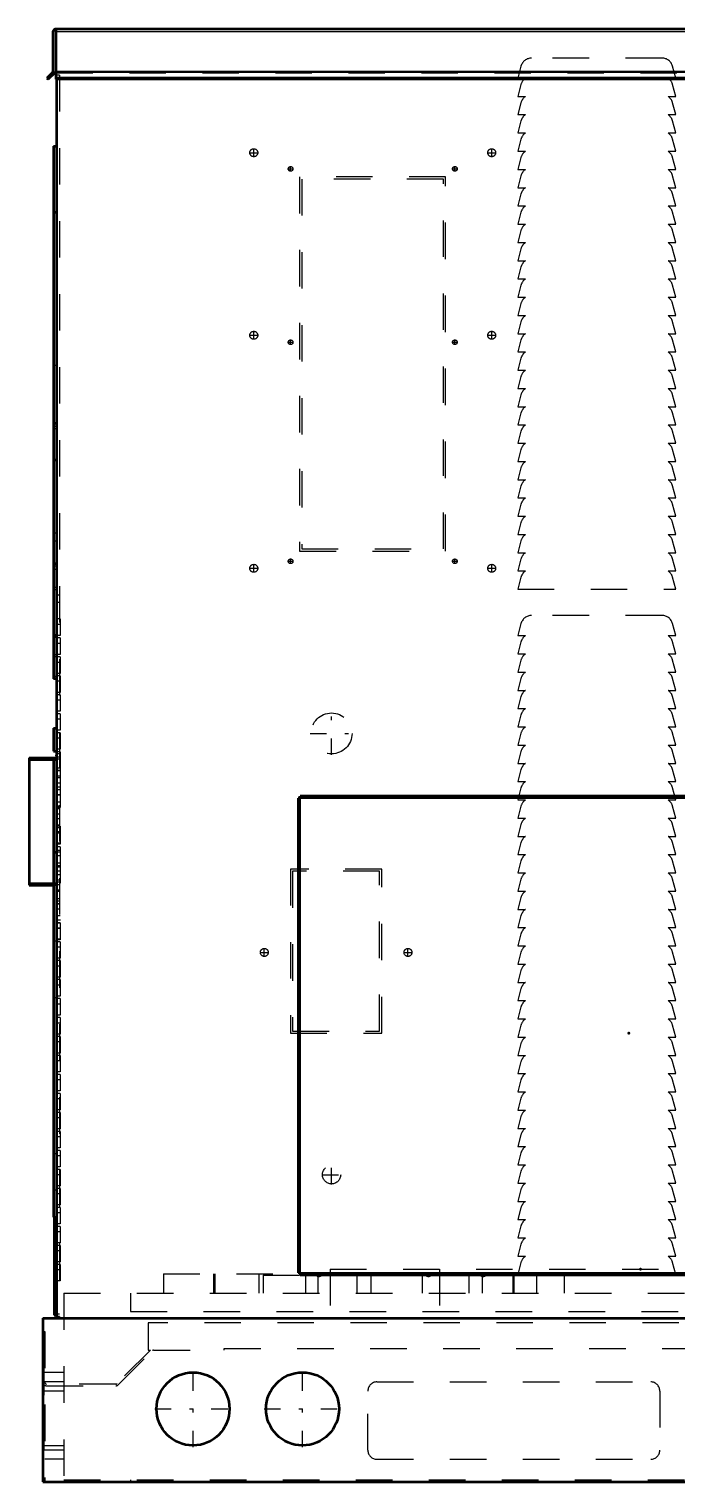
# Model space of a CAD drawing. Header units: inches. Extents: x -24.5 to 24.2, y -0.3 to 45.
# Drawn here: x -24.53 to -6.78, y 0 to 39.8 of the extents above; entities that cross this region are included whole.
import ezdxf

# ---------------------------------------------------------------- set-up
doc = ezdxf.new("R2010")
doc.units = ezdxf.units.IN
doc.header["$MEASUREMENT"] = 0
doc.linetypes.add('Center', pattern=[1.5, 0.45, -0.5, 0.05, -0.5])
doc.linetypes.add('Dashed', pattern=[2, 1, -1])
for name, color, linetype, lineweight in [('2d ConnectionPoints', 7, 'Continuous', 50), ('AM_0', 7, 'Continuous', 50), ('AM_4', 3, 'Continuous', 25), ('AM_7', 7, 'Center', 25), ('AM_9', 6, 'Dashed', 25)]:
    doc.layers.add(name, color=color, linetype=linetype, lineweight=lineweight)

msp = doc.modelspace()

# ---------------------------------------------------------------- linework, layer by layer
at = {"layer": '2d ConnectionPoints'}
for p in [(-23.781, 19.9), (-8.1, 12.292), (-7.782, 5.829)]:
    msp.add_point(p, dxfattribs=at)
at = {"layer": 'AM_0'}
for p, q in [((23.797, 39.8), (-23.797, 39.8)), ((-23.797, 39.8), (-23.797, 38.426)), ((-23.782, 39.8), (-23.782, 39.793)), ((-23.877, 39.72), (-23.877, 38.636)), ((23.782, 39.793), (-23.782, 39.793)), ((-23.887, 38.612), (-24.041, 38.459)), ((-24.008, 38.426), (-23.812, 38.622)), ((-23.812, 38.622), (-23.797, 38.622)), ((-24.041, 38.459), (-24.008, 38.426)), ((23.797, 38.459), (-23.797, 38.459)), ((23.797, 38.426), (-23.797, 38.426)), ((-23.782, 38.426), (-23.782, 4.49)), ((-23.861, 36.592), (-23.782, 36.592)), ((-23.861, 36.592), (-23.861, 22)), ((-23.861, 34.78), (-23.782, 34.78)), ((-23.861, 29), (-23.782, 29)), ((-23.861, 28), (-23.782, 28)), ((-23.861, 25.156), (-23.782, 25.156)), ((-23.861, 23.156), (-23.782, 23.156)), ((-23.782, 22), (-23.861, 22)), ((-23.861, 20.65), (-23.861, 20.02)), ((-23.861, 20.65), (-23.782, 20.65)), ((-23.861, 20.02), (-23.782, 20.02)), ((-24.532, 19.84), (-24.532, 16.348)), ((-24.532, 19.84), (-23.782, 19.84)), ((-23.782, 19.81), (-23.861, 19.81)), ((-23.861, 19.81), (-23.861, 7.25)), ((-17.1, 18.73), (-17.16, 18.73)), ((-17.16, 18.73), (-17.16, 5.73)), ((-17.126, 18.73), (-17.126, 5.73)), ((-17.1, 18.73), (-17.1, 18.79)), ((0.9, 18.79), (-17.1, 18.79)), ((0.9, 18.756), (-17.1, 18.756)), ((-17.093, 18.723), (-17.1, 18.73)), ((-23.861, 17.25), (-23.782, 17.25)), ((-24.532, 16.348), (-23.861, 16.348)), ((-23.861, 7.25), (-23.782, 7.25)), ((-23.841, 7.25), (-23.841, 4.569)), ((-17.093, 5.73), (-17.16, 5.73)), ((-17.1, 5.73), (-17.1, 5.66)), ((0.9, 5.694), (-17.1, 5.694)), ((0.9, 5.66), (-17.1, 5.66)), ((-24.155, 4.49), (-24.155, 0)), ((-24.155, 4.49), (24.155, 4.49)), ((-23.841, 4.569), (-23.782, 4.569)), ((-24.155, 0), (24.155, 0))]:
    msp.add_line(p, q, dxfattribs=at)
for centre in [(-20.04, 2), (-17.04, 2)]:
    msp.add_circle(centre, 1, dxfattribs=at)
for centre, radius, start, end in [((-23.798, 39.72), 0.08, 90, 180), ((-23.912, 38.636), 0.034, 315, 360)]:
    msp.add_arc(centre, radius, start, end, dxfattribs=at)
at = {"layer": 'AM_4'}
for p, q in [((23.797, 39.72), (-23.797, 39.72)), ((23.797, 38.636), (-23.797, 38.636)), ((23.797, 38.612), (-23.797, 38.612)), ((-23.861, 25.096), (-23.782, 25.096)), ((-23.861, 23.216), (-23.782, 23.216)), ((-23.782, 22.06), (-23.861, 22.06)), ((-24.532, 19.774), (-23.861, 19.774)), ((-17.093, 5.73), (-17.093, 18.723)), ((0.9, 18.723), (-17.093, 18.723)), ((-24.532, 16.414), (-23.861, 16.414)), ((0.9, 5.727), (-17.1, 5.727))]:
    msp.add_line(p, q, dxfattribs=at)
at = {"layer": 'AM_7'}
for p, q in [((-18.489, 36.412), (-18.261, 36.412)), ((-18.375, 36.298), (-18.375, 36.526)), ((-11.971, 36.412), (-11.743, 36.412)), ((-11.857, 36.298), (-11.857, 36.526)), ((-17.433, 35.97), (-17.299, 35.97)), ((-17.366, 35.903), (-17.366, 36.037)), ((-12.933, 35.97), (-12.799, 35.97)), ((-12.866, 35.903), (-12.866, 36.037)), ((-18.375, 31.298), (-18.375, 31.526)), ((-11.857, 31.298), (-11.857, 31.526)), ((-18.489, 31.412), (-18.261, 31.412)), ((-17.433, 31.22), (-17.299, 31.22)), ((-17.366, 31.153), (-17.366, 31.287)), ((-12.933, 31.22), (-12.799, 31.22)), ((-12.866, 31.153), (-12.866, 31.287)), ((-11.971, 31.412), (-11.743, 31.412)), ((-18.375, 24.914), (-18.375, 25.142)), ((-17.433, 25.22), (-17.299, 25.22)), ((-17.366, 25.153), (-17.366, 25.287)), ((-12.933, 25.22), (-12.799, 25.22)), ((-12.866, 25.153), (-12.866, 25.287)), ((-11.857, 24.914), (-11.857, 25.142)), ((-18.489, 25.028), (-18.261, 25.028)), ((-11.971, 25.028), (-11.743, 25.028)), ((-16.244, 19.917), (-16.244, 21.093)), ((-16.832, 20.505), (-15.656, 20.505)), ((-18.201, 14.505), (-17.973, 14.505)), ((-18.087, 14.391), (-18.087, 14.619)), ((-14.264, 14.505), (-14.036, 14.505)), ((-14.15, 14.391), (-14.15, 14.619)), ((-16.506, 8.415), (-15.982, 8.415)), ((-16.244, 8.152), (-16.244, 8.677)), ((-20.04, 0.95), (-20.04, 3.05)), ((-17.04, 0.95), (-17.04, 3.05)), ((-21.09, 2), (-18.99, 2)), ((-18.09, 2), (-15.99, 2))]:
    msp.add_line(p, q, dxfattribs=at)
at = {"layer": 'AM_9'}
for p, q in [((-7.19, 39.005), (-10.764, 39.005)), ((-23.782, 38.622), (-23.797, 38.622)), ((-23.782, 38.622), (-23.782, 38.426)), ((-11.054, 38.783), (-11.142, 38.455)), ((-6.812, 38.455), (-6.9, 38.783)), ((-23.782, 38.603), (23.782, 38.603)), ((-23.701, 38.54), (-23.782, 38.54)), ((-23.701, 38.47), (-23.782, 38.47)), ((-23.701, 38.54), (-23.701, 4.53)), ((-11.142, 38.455), (-10.93, 38.455)), ((-11.054, 38.283), (-11.142, 37.955)), ((-7.024, 38.455), (-6.812, 38.455)), ((-6.812, 37.955), (-6.9, 38.283)), ((-11.142, 37.955), (-10.93, 37.955)), ((-7.024, 37.955), (-6.812, 37.955)), ((-11.054, 37.783), (-11.142, 37.455)), ((-11.142, 37.455), (-10.93, 37.455)), ((-7.024, 37.455), (-6.812, 37.455)), ((-6.812, 37.455), (-6.9, 37.783)), ((-11.054, 37.283), (-11.142, 36.955)), ((-6.812, 36.955), (-6.9, 37.283)), ((-11.142, 36.955), (-10.93, 36.955)), ((-11.054, 36.783), (-11.142, 36.455)), ((-7.024, 36.955), (-6.812, 36.955)), ((-6.812, 36.455), (-6.9, 36.783)), ((-11.142, 36.455), (-10.93, 36.455)), ((-11.054, 36.283), (-11.142, 35.955)), ((-7.024, 36.455), (-6.812, 36.455)), ((-6.812, 35.955), (-6.9, 36.283)), ((-11.142, 35.955), (-10.93, 35.955)), ((-7.024, 35.955), (-6.812, 35.955)), ((-17.12, 35.75), (-17.12, 25.5)), ((-13.12, 35.75), (-17.12, 35.75)), ((-13.18, 35.69), (-17.06, 35.69)), ((-17.06, 35.69), (-17.06, 25.56)), ((-13.18, 25.56), (-13.18, 35.69)), ((-13.12, 25.5), (-13.12, 35.75)), ((-11.054, 35.783), (-11.142, 35.455)), ((-11.142, 35.455), (-10.93, 35.455)), ((-7.024, 35.455), (-6.812, 35.455)), ((-6.812, 35.455), (-6.9, 35.783)), ((-11.054, 35.283), (-11.142, 34.955)), ((-6.812, 34.955), (-6.9, 35.283)), ((-11.142, 34.955), (-10.93, 34.955)), ((-11.054, 34.783), (-11.142, 34.455)), ((-7.024, 34.955), (-6.812, 34.955)), ((-6.812, 34.455), (-6.9, 34.783)), ((-11.142, 34.455), (-10.93, 34.455)), ((-11.054, 34.283), (-11.142, 33.955)), ((-7.024, 34.455), (-6.812, 34.455)), ((-6.812, 33.955), (-6.9, 34.283)), ((-11.142, 33.955), (-10.93, 33.955)), ((-7.024, 33.955), (-6.812, 33.955)), ((-11.054, 33.783), (-11.142, 33.455)), ((-11.142, 33.455), (-10.93, 33.455)), ((-7.024, 33.455), (-6.812, 33.455)), ((-6.812, 33.455), (-6.9, 33.783)), ((-11.054, 33.283), (-11.142, 32.955)), ((-6.812, 32.955), (-6.9, 33.283)), ((-11.142, 32.955), (-10.93, 32.955)), ((-11.054, 32.783), (-11.142, 32.455)), ((-7.024, 32.955), (-6.812, 32.955)), ((-6.812, 32.455), (-6.9, 32.783)), ((-11.142, 32.455), (-10.93, 32.455)), ((-11.054, 32.283), (-11.142, 31.955)), ((-7.024, 32.455), (-6.812, 32.455)), ((-6.812, 31.955), (-6.9, 32.283)), ((-11.142, 31.955), (-10.93, 31.955)), ((-7.024, 31.955), (-6.812, 31.955)), ((-11.054, 31.783), (-11.142, 31.455)), ((-11.142, 31.455), (-10.93, 31.455)), ((-7.024, 31.455), (-6.812, 31.455)), ((-6.812, 31.455), (-6.9, 31.783)), ((-11.054, 31.283), (-11.142, 30.955)), ((-6.812, 30.955), (-6.9, 31.283)), ((-11.142, 30.955), (-10.93, 30.955)), ((-11.054, 30.783), (-11.142, 30.455)), ((-7.024, 30.955), (-6.812, 30.955)), ((-6.812, 30.455), (-6.9, 30.783)), ((-23.861, 30.592), (-23.782, 30.592)), ((-11.142, 30.455), (-10.93, 30.455)), ((-11.054, 30.283), (-11.142, 29.955)), ((-7.024, 30.455), (-6.812, 30.455)), ((-6.812, 29.955), (-6.9, 30.283)), ((-11.142, 29.955), (-10.93, 29.955)), ((-7.024, 29.955), (-6.812, 29.955)), ((-11.054, 29.783), (-11.142, 29.455)), ((-11.142, 29.455), (-10.93, 29.455)), ((-7.024, 29.455), (-6.812, 29.455)), ((-6.812, 29.455), (-6.9, 29.783)), ((-11.054, 29.283), (-11.142, 28.955)), ((-6.812, 28.955), (-6.9, 29.283)), ((-23.782, 28.91), (-23.861, 28.91)), ((-23.782, 28.85), (-23.861, 28.85)), ((-11.142, 28.955), (-10.93, 28.955)), ((-11.054, 28.783), (-11.142, 28.455)), ((-7.024, 28.955), (-6.812, 28.955)), ((-6.812, 28.455), (-6.9, 28.783)), ((-11.142, 28.455), (-10.93, 28.455)), ((-11.054, 28.283), (-11.142, 27.955)), ((-7.024, 28.455), (-6.812, 28.455)), ((-6.812, 27.955), (-6.9, 28.283)), ((-11.142, 27.955), (-10.93, 27.955)), ((-7.024, 27.955), (-6.812, 27.955)), ((-11.054, 27.783), (-11.142, 27.455)), ((-6.812, 27.455), (-6.9, 27.783)), ((-11.142, 27.455), (-10.93, 27.455)), ((-11.054, 27.283), (-11.142, 26.955)), ((-7.024, 27.455), (-6.812, 27.455)), ((-6.812, 26.955), (-6.9, 27.283)), ((-11.142, 26.955), (-10.93, 26.955)), ((-11.054, 26.783), (-11.142, 26.455)), ((-7.024, 26.955), (-6.812, 26.955)), ((-6.812, 26.455), (-6.9, 26.783)), ((-11.142, 26.455), (-10.93, 26.455)), ((-11.054, 26.283), (-11.142, 25.955)), ((-7.024, 26.455), (-6.812, 26.455)), ((-6.812, 25.955), (-6.9, 26.283)), ((-23.861, 26), (-23.782, 26)), ((-11.142, 25.955), (-10.93, 25.955)), ((-7.024, 25.955), (-6.812, 25.955)), ((-23.861, 25.78), (-23.782, 25.78)), ((-17.12, 25.5), (-13.12, 25.5)), ((-17.06, 25.56), (-13.18, 25.56)), ((-11.054, 25.783), (-11.142, 25.455)), ((-6.812, 25.455), (-6.9, 25.783)), ((-11.142, 25.455), (-10.93, 25.455)), ((-11.054, 25.283), (-11.142, 24.955)), ((-7.024, 25.455), (-6.812, 25.455)), ((-6.812, 24.955), (-6.9, 25.283)), ((-23.861, 25), (-23.782, 25)), ((-11.142, 24.955), (-10.93, 24.955)), ((-11.054, 24.783), (-11.142, 24.455)), ((-7.024, 24.955), (-6.812, 24.955)), ((-6.812, 24.455), (-6.9, 24.783)), ((-23.782, 24.5), (-23.861, 24.5)), ((-23.782, 24.44), (-23.861, 24.44)), ((-23.701, 24.29), (-23.782, 24.29)), ((-11.142, 24.455), (-6.812, 24.455)), ((-23.701, 24.09), (-23.782, 24.09)), ((-23.681, 23.64), (-23.782, 23.64)), ((-23.681, 23.492), (-23.782, 23.492)), ((-23.681, 23.64), (-23.681, 23.19)), ((-11.054, 23.513), (-11.142, 23.185)), ((-7.19, 23.735), (-10.764, 23.735)), ((-6.812, 23.185), (-6.9, 23.513)), ((-23.681, 23.19), (-23.782, 23.19)), ((-23.681, 23.12), (-23.782, 23.12)), ((-23.681, 23.12), (-23.681, 22.67)), ((-11.142, 23.185), (-10.93, 23.185)), ((-7.024, 23.185), (-6.812, 23.185)), ((-23.681, 22.972), (-23.782, 22.972)), ((-11.054, 23.013), (-11.142, 22.685)), ((-6.812, 22.685), (-6.9, 23.013)), ((-23.782, 22.66), (-23.861, 22.66)), ((-23.681, 22.6), (-23.861, 22.6)), ((-23.681, 22.67), (-23.782, 22.67)), ((-23.681, 22.452), (-23.782, 22.452)), ((-23.681, 22.6), (-23.681, 22.15)), ((-11.142, 22.685), (-10.93, 22.685)), ((-11.054, 22.513), (-11.142, 22.185)), ((-7.024, 22.685), (-6.812, 22.685)), ((-6.812, 22.185), (-6.9, 22.513)), ((-23.681, 22.15), (-23.782, 22.15)), ((-23.681, 22.08), (-23.782, 22.08)), ((-23.681, 21.932), (-23.782, 21.932)), ((-23.681, 22.08), (-23.681, 21.63)), ((-11.142, 22.185), (-10.93, 22.185)), ((-11.054, 22.013), (-11.142, 21.685)), ((-7.024, 22.185), (-6.812, 22.185)), ((-6.812, 21.685), (-6.9, 22.013)), ((-23.681, 21.63), (-23.782, 21.63)), ((-23.681, 21.56), (-23.782, 21.56)), ((-23.681, 21.56), (-23.681, 21.11)), ((-11.142, 21.685), (-10.93, 21.685)), ((-11.054, 21.513), (-11.142, 21.185)), ((-7.024, 21.685), (-6.812, 21.685)), ((-6.812, 21.185), (-6.9, 21.513)), ((-23.681, 21.412), (-23.782, 21.412)), ((-23.681, 21.11), (-23.782, 21.11)), ((-11.142, 21.185), (-10.93, 21.185)), ((-7.024, 21.185), (-6.812, 21.185)), ((-23.681, 21.04), (-23.782, 21.04)), ((-23.681, 20.892), (-23.782, 20.892)), ((-23.681, 21.04), (-23.681, 20.59)), ((-11.054, 21.013), (-11.142, 20.685)), ((-6.812, 20.685), (-6.9, 21.013)), ((-23.681, 20.59), (-23.782, 20.59)), ((-23.681, 20.52), (-23.782, 20.52)), ((-23.681, 20.372), (-23.782, 20.372)), ((-23.681, 20.52), (-23.681, 20.07)), ((-11.142, 20.685), (-10.93, 20.685)), ((-11.054, 20.513), (-11.142, 20.185)), ((-7.024, 20.685), (-6.812, 20.685)), ((-6.812, 20.185), (-6.9, 20.513)), ((-23.681, 20.07), (-23.782, 20.07)), ((-23.681, 20), (-23.782, 20)), ((-23.681, 19.949), (-23.782, 19.949)), ((-23.681, 20), (-23.681, 19.49)), ((-11.142, 20.185), (-10.93, 20.185)), ((-11.054, 20.013), (-11.142, 19.685)), ((-7.024, 20.185), (-6.812, 20.185)), ((-6.812, 19.685), (-6.9, 20.013)), ((-24.532, 19.807), (-23.782, 19.807)), ((-23.861, 19.774), (-23.782, 19.774)), ((-23.681, 19.852), (-23.782, 19.852)), ((-23.681, 19.801), (-23.782, 19.801)), ((-23.681, 19.55), (-23.782, 19.55)), ((-11.142, 19.685), (-10.93, 19.685)), ((-11.054, 19.513), (-11.142, 19.185)), ((-7.024, 19.685), (-6.812, 19.685)), ((-6.812, 19.185), (-6.9, 19.513)), ((-23.681, 19.49), (-23.782, 19.49)), ((-23.681, 19.48), (-23.782, 19.48)), ((-23.681, 19.332), (-23.782, 19.332)), ((-23.681, 19.286), (-23.782, 19.286)), ((-23.681, 19.138), (-23.782, 19.138)), ((-23.681, 19.48), (-23.681, 17.99)), ((-11.142, 19.185), (-10.93, 19.185)), ((-7.024, 19.185), (-6.812, 19.185)), ((-23.681, 19.03), (-23.782, 19.03)), ((-23.681, 18.96), (-23.782, 18.96)), ((-23.681, 18.827), (-23.782, 18.827)), ((-23.681, 18.812), (-23.782, 18.812)), ((-17.121, 18.73), (-17.121, 5.73)), ((0.9, 18.751), (-17.1, 18.751)), ((-11.054, 19.013), (-11.142, 18.685)), ((-6.812, 18.685), (-6.9, 19.013)), ((-23.681, 18.623), (-23.782, 18.623)), ((-23.681, 18.51), (-23.782, 18.51)), ((-23.681, 18.475), (-23.782, 18.475)), ((-23.681, 18.44), (-23.782, 18.44)), ((-11.142, 18.685), (-10.93, 18.685)), ((-11.054, 18.513), (-11.142, 18.185)), ((-7.024, 18.685), (-6.812, 18.685)), ((-6.812, 18.185), (-6.9, 18.513)), ((-23.681, 18.292), (-23.782, 18.292)), ((-23.681, 18.164), (-23.782, 18.164)), ((-23.681, 17.99), (-23.782, 17.99)), ((-23.681, 17.96), (-23.782, 17.96)), ((-23.681, 17.92), (-23.782, 17.92)), ((-23.681, 17.96), (-23.681, 17.47)), ((-11.142, 18.185), (-10.93, 18.185)), ((-11.054, 18.013), (-11.142, 17.685)), ((-7.024, 18.185), (-6.812, 18.185)), ((-6.812, 17.685), (-6.9, 18.013)), ((-23.681, 17.812), (-23.782, 17.812)), ((-23.681, 17.772), (-23.782, 17.772)), ((-11.142, 17.685), (-10.93, 17.685)), ((-11.054, 17.513), (-11.142, 17.185)), ((-7.024, 17.685), (-6.812, 17.685)), ((-6.812, 17.185), (-6.9, 17.513)), ((-23.681, 17.501), (-23.782, 17.501)), ((-23.681, 17.47), (-23.782, 17.47)), ((-23.681, 17.4), (-23.782, 17.4)), ((-23.681, 17.297), (-23.782, 17.297)), ((-23.681, 17.252), (-23.782, 17.252)), ((-23.681, 17.149), (-23.782, 17.149)), ((-23.681, 17.4), (-23.681, 15.39)), ((-11.142, 17.185), (-10.93, 17.185)), ((-7.024, 17.185), (-6.812, 17.185)), ((-23.681, 16.95), (-23.782, 16.95)), ((-23.681, 16.88), (-23.782, 16.88)), ((-23.681, 16.838), (-23.782, 16.838)), ((-23.681, 16.732), (-23.782, 16.732)), ((-14.87, 16.79), (-17.37, 16.79)), ((-17.37, 16.79), (-17.37, 12.29)), ((-17.31, 16.73), (-17.31, 12.35)), ((-14.93, 16.73), (-17.31, 16.73)), ((-14.93, 12.35), (-14.93, 16.73)), ((-14.87, 12.29), (-14.87, 16.79)), ((-11.054, 17.013), (-11.142, 16.685)), ((-6.812, 16.685), (-6.9, 17.013)), ((-24.532, 16.381), (-23.782, 16.381)), ((-23.861, 16.414), (-23.782, 16.414)), ((-23.861, 16.348), (-23.782, 16.348)), ((-23.681, 16.634), (-23.782, 16.634)), ((-23.681, 16.486), (-23.782, 16.486)), ((-23.681, 16.43), (-23.782, 16.43)), ((-23.681, 16.36), (-23.782, 16.36)), ((-11.142, 16.685), (-10.93, 16.685)), ((-11.054, 16.513), (-11.142, 16.185)), ((-7.024, 16.685), (-6.812, 16.685)), ((-6.812, 16.185), (-6.9, 16.513)), ((-23.681, 16.212), (-23.782, 16.212)), ((-23.681, 16.175), (-23.782, 16.175)), ((-23.681, 15.971), (-23.782, 15.971)), ((-11.142, 16.185), (-10.93, 16.185)), ((-11.054, 16.013), (-11.142, 15.685)), ((-7.024, 16.185), (-6.812, 16.185)), ((-6.812, 15.685), (-6.9, 16.013)), ((-23.681, 15.91), (-23.782, 15.91)), ((-23.681, 15.84), (-23.782, 15.84)), ((-23.681, 15.823), (-23.782, 15.823)), ((-23.681, 15.692), (-23.782, 15.692)), ((-11.142, 15.685), (-10.93, 15.685)), ((-7.024, 15.685), (-6.812, 15.685)), ((-23.681, 15.512), (-23.782, 15.512)), ((-23.681, 15.39), (-23.782, 15.39)), ((-23.681, 15.32), (-23.782, 15.32)), ((-23.681, 15.308), (-23.782, 15.308)), ((-23.681, 15.172), (-23.782, 15.172)), ((-23.681, 15.16), (-23.782, 15.16)), ((-23.681, 15.32), (-23.681, 14.849)), ((-11.054, 15.513), (-11.142, 15.185)), ((-11.142, 15.185), (-10.93, 15.185)), ((-7.024, 15.185), (-6.812, 15.185)), ((-6.812, 15.185), (-6.9, 15.513)), ((-23.782, 14.81), (-23.861, 14.81)), ((-23.797, 15), (-23.797, 12)), ((-23.797, 15), (-23.782, 15)), ((-23.797, 14.875), (-23.782, 14.875)), ((-23.681, 14.87), (-23.782, 14.87)), ((-23.681, 14.849), (-23.782, 14.849)), ((-23.681, 14.8), (-23.782, 14.8)), ((-23.681, 14.8), (-23.681, 14.35)), ((-11.054, 15.013), (-11.142, 14.685)), ((-6.812, 14.685), (-6.9, 15.013)), ((-23.681, 14.652), (-23.782, 14.652)), ((-23.681, 14.35), (-23.782, 14.35)), ((-11.142, 14.685), (-10.93, 14.685)), ((-11.054, 14.513), (-11.142, 14.185)), ((-7.024, 14.685), (-6.812, 14.685)), ((-6.812, 14.185), (-6.9, 14.513)), ((-23.681, 14.28), (-23.782, 14.28)), ((-23.681, 14.132), (-23.782, 14.132)), ((-23.681, 14.28), (-23.681, 13.83)), ((-11.142, 14.185), (-10.93, 14.185)), ((-11.054, 14.013), (-11.142, 13.685)), ((-7.024, 14.185), (-6.812, 14.185)), ((-6.812, 13.685), (-6.9, 14.013)), ((-23.681, 13.83), (-23.782, 13.83)), ((-23.681, 13.76), (-23.782, 13.76)), ((-23.681, 13.612), (-23.782, 13.612)), ((-23.681, 13.76), (-23.681, 13.31)), ((-11.142, 13.685), (-10.93, 13.685)), ((-7.024, 13.685), (-6.812, 13.685)), ((-23.841, 13.267), (-23.782, 13.267)), ((-23.841, 13.267), (-23.841, 7.25)), ((-23.681, 13.31), (-23.782, 13.31)), ((-23.681, 13.24), (-23.782, 13.24)), ((-23.681, 13.24), (-23.681, 12.79)), ((-11.054, 13.513), (-11.142, 13.185)), ((-11.142, 13.185), (-10.93, 13.185)), ((-7.024, 13.185), (-6.812, 13.185)), ((-6.812, 13.185), (-6.9, 13.513)), ((-23.846, 12.787), (-23.846, 10.737)), ((-23.841, 12.787), (-23.846, 12.787)), ((-23.681, 13.092), (-23.782, 13.092)), ((-23.681, 12.79), (-23.782, 12.79)), ((-11.054, 13.013), (-11.142, 12.685)), ((-6.812, 12.685), (-6.9, 13.013)), ((-23.681, 12.72), (-23.782, 12.72)), ((-23.681, 12.572), (-23.782, 12.572)), ((-23.681, 12.72), (-23.681, 12.27)), ((-17.31, 12.35), (-14.93, 12.35)), ((-11.142, 12.685), (-10.93, 12.685)), ((-11.054, 12.513), (-11.142, 12.185)), ((-7.024, 12.685), (-6.812, 12.685)), ((-6.812, 12.185), (-6.9, 12.513)), ((-23.797, 12.125), (-23.782, 12.125)), ((-23.797, 12), (-23.782, 12)), ((-23.681, 12.27), (-23.782, 12.27)), ((-23.681, 12.2), (-23.782, 12.2)), ((-23.681, 12.052), (-23.782, 12.052)), ((-23.681, 12.2), (-23.681, 11.75)), ((-17.37, 12.29), (-14.87, 12.29)), ((-11.142, 12.185), (-10.93, 12.185)), ((-11.054, 12.013), (-11.142, 11.685)), ((-7.024, 12.185), (-6.812, 12.185)), ((-6.812, 11.685), (-6.9, 12.013)), ((-23.681, 11.75), (-23.782, 11.75)), ((-23.681, 11.68), (-23.782, 11.68)), ((-23.681, 11.68), (-23.681, 11.23)), ((-11.142, 11.685), (-10.93, 11.685)), ((-7.024, 11.685), (-6.812, 11.685)), ((-23.681, 11.532), (-23.782, 11.532)), ((-23.681, 11.23), (-23.782, 11.23)), ((-23.681, 11.16), (-23.782, 11.16)), ((-23.681, 11.16), (-23.681, 10.71)), ((-11.054, 11.513), (-11.142, 11.185)), ((-11.142, 11.185), (-10.93, 11.185)), ((-7.024, 11.185), (-6.812, 11.185)), ((-6.812, 11.185), (-6.9, 11.513)), ((-23.681, 11.012), (-23.782, 11.012)), ((-11.054, 11.013), (-11.142, 10.685)), ((-6.812, 10.685), (-6.9, 11.013)), ((-23.846, 10.737), (-23.841, 10.737)), ((-23.681, 10.71), (-23.782, 10.71)), ((-23.681, 10.64), (-23.782, 10.64)), ((-23.681, 10.492), (-23.782, 10.492)), ((-23.681, 10.64), (-23.681, 10.19)), ((-11.142, 10.685), (-10.93, 10.685)), ((-11.054, 10.513), (-11.142, 10.185)), ((-7.024, 10.685), (-6.812, 10.685)), ((-6.812, 10.185), (-6.9, 10.513)), ((-23.681, 10.19), (-23.782, 10.19)), ((-23.681, 10.12), (-23.782, 10.12)), ((-23.681, 9.972), (-23.782, 9.972)), ((-23.681, 10.12), (-23.681, 9.67)), ((-11.142, 10.185), (-10.93, 10.185)), ((-11.054, 10.013), (-11.142, 9.685)), ((-7.024, 10.185), (-6.812, 10.185)), ((-6.812, 9.685), (-6.9, 10.013)), ((-23.681, 9.67), (-23.782, 9.67)), ((-23.681, 9.6), (-23.782, 9.6)), ((-23.681, 9.6), (-23.681, 9.15)), ((-11.142, 9.685), (-10.93, 9.685)), ((-7.024, 9.685), (-6.812, 9.685)), ((-23.681, 9.452), (-23.782, 9.452)), ((-11.054, 9.513), (-11.142, 9.185)), ((-11.142, 9.185), (-10.93, 9.185)), ((-7.024, 9.185), (-6.812, 9.185)), ((-6.812, 9.185), (-6.9, 9.513)), ((-23.861, 9), (-23.782, 9)), ((-23.681, 9.15), (-23.782, 9.15)), ((-23.681, 9.08), (-23.782, 9.08)), ((-23.681, 8.932), (-23.782, 8.932)), ((-23.681, 9.08), (-23.681, 8.63)), ((-11.054, 9.013), (-11.142, 8.685)), ((-6.812, 8.685), (-6.9, 9.013)), ((-23.681, 8.63), (-23.782, 8.63)), ((-23.681, 8.56), (-23.782, 8.56)), ((-23.681, 8.412), (-23.782, 8.412)), ((-23.681, 8.56), (-23.681, 8.11)), ((-11.142, 8.685), (-10.93, 8.685)), ((-11.054, 8.513), (-11.142, 8.185)), ((-7.024, 8.685), (-6.812, 8.685)), ((-6.812, 8.185), (-6.9, 8.513)), ((-23.861, 8), (-23.782, 8)), ((-23.681, 8.11), (-23.782, 8.11)), ((-23.681, 8.04), (-23.782, 8.04)), ((-23.681, 8.04), (-23.681, 7.59)), ((-11.142, 8.185), (-10.93, 8.185)), ((-11.054, 8.013), (-11.142, 7.685)), ((-7.024, 8.185), (-6.812, 8.185)), ((-6.812, 7.685), (-6.9, 8.013)), ((-23.681, 7.892), (-23.782, 7.892)), ((-23.681, 7.59), (-23.782, 7.59)), ((-11.142, 7.685), (-10.93, 7.685)), ((-7.024, 7.685), (-6.812, 7.685)), ((-23.681, 7.52), (-23.782, 7.52)), ((-23.681, 7.372), (-23.782, 7.372)), ((-23.681, 7.52), (-23.681, 7.07)), ((-11.054, 7.513), (-11.142, 7.185)), ((-11.142, 7.185), (-10.93, 7.185)), ((-7.024, 7.185), (-6.812, 7.185)), ((-6.812, 7.185), (-6.9, 7.513)), ((-23.681, 7.07), (-23.782, 7.07)), ((-23.681, 7), (-23.782, 7)), ((-23.681, 6.852), (-23.782, 6.852)), ((-23.681, 7), (-23.681, 6.55)), ((-11.054, 7.013), (-11.142, 6.685)), ((-6.812, 6.685), (-6.9, 7.013)), ((-23.681, 6.55), (-23.782, 6.55)), ((-23.681, 6.48), (-23.782, 6.48)), ((-23.681, 6.48), (-23.681, 6.03)), ((-11.142, 6.685), (-10.93, 6.685)), ((-11.054, 6.513), (-11.142, 6.185)), ((-7.024, 6.685), (-6.812, 6.685)), ((-6.812, 6.185), (-6.9, 6.513)), ((-23.681, 6.332), (-23.782, 6.332)), ((-23.681, 6.03), (-23.782, 6.03)), ((-11.142, 6.185), (-10.93, 6.185)), ((-11.054, 6.013), (-11.142, 5.685)), ((-7.024, 6.185), (-6.812, 6.185)), ((-6.812, 5.685), (-6.9, 6.013)), ((-23.681, 5.96), (-23.782, 5.96)), ((-23.681, 5.812), (-23.782, 5.812)), ((-23.681, 5.96), (-23.681, 5.51)), ((-20.853, 5.704), (-20.853, 5.167)), ((-20.853, 5.704), (-9.873, 5.704)), ((-19.475, 5.704), (-19.475, 5.167)), ((-19.446, 5.704), (-19.446, 5.167)), ((-18.241, 5.704), (-18.241, 5.167)), ((-18.12, 5.667), (-18.12, 5.167)), ((-18.12, 5.667), (-10.62, 5.667)), ((-17.1, 5.699), (0.9, 5.699)), ((-16.962, 5.704), (-16.962, 5.167)), ((-16.62, 5.667), (-16.62, 5.167)), ((-16.285, 5.829), (-16.285, 4.667)), ((-16.285, 5.829), (0.715, 5.829)), ((-15.555, 5.704), (-15.555, 5.167)), ((-15.171, 5.704), (-15.171, 5.167)), ((-13.764, 5.704), (-13.764, 5.167)), ((-13.288, 5.829), (-13.288, 4.667)), ((-12.485, 5.704), (-12.485, 5.167)), ((-12.12, 5.667), (-12.12, 5.167)), ((-11.28, 5.704), (-11.28, 5.167)), ((-11.251, 5.704), (-11.251, 5.167)), ((-11.142, 5.685), (-6.812, 5.685)), ((-10.62, 5.167), (-10.62, 5.667)), ((-9.873, 5.704), (-9.873, 5.167)), ((-23.681, 5.51), (-23.782, 5.51)), ((-23.578, 5.167), (-23.578, 0.058)), ((-23.578, 5.167), (23.578, 5.167)), ((-21.75, 5.167), (-21.75, 4.667)), ((-23.701, 4.6), (-23.782, 4.6)), ((-23.701, 4.53), (-23.782, 4.53)), ((-21.75, 4.667), (21.75, 4.667)), ((-24.155, 4.119), (-24.098, 4.119)), ((-24.098, 4.119), (-24.098, 0)), ((-21.273, 4.356), (-21.273, 3.61)), ((21.273, 4.356), (-21.273, 4.356)), ((-21.206, 3.61), (-22.123, 2.693)), ((-22.09, 2.661), (-21.154, 3.597)), ((-21.273, 3.61), (-21.206, 3.61)), ((-21.122, 3.61), (-19.186, 3.61)), ((-19.186, 3.61), (-19.186, 3.656)), ((-19.186, 3.656), (19.186, 3.656)), ((-24.098, 3.375), (-24.144, 3.375)), ((-24.144, 3.375), (-24.144, 2.726)), ((-24.128, 3.375), (-24.128, 0.875)), ((-23.578, 3), (-24.098, 3)), ((-23.578, 2.74), (-24.098, 2.74)), ((-23.578, 2.49), (-24.098, 2.49)), ((-22.155, 2.68), (-24.052, 2.68)), ((-24.052, 2.634), (-22.155, 2.634)), ((-15.25, 0.87), (-15.25, 2.49)), ((-15, 2.74), (-7.5, 2.74)), ((-7.25, 2.49), (-7.25, 0.87)), ((-24.098, 0.875), (-24.128, 0.875)), ((-24.098, 1), (-23.578, 1)), ((-23.578, 0.87), (-24.098, 0.87)), ((-23.578, 0.62), (-24.098, 0.62)), ((-15, 0.62), (-7.5, 0.62)), ((-23.578, 0.058), (23.578, 0.058)), ((-21.75, 0.058), (-21.75, 0))]:
    msp.add_line(p, q, dxfattribs=at)
for centre, radius in [((-18.375, 36.412), 0.109), ((-11.857, 36.412), 0.109), ((-17.366, 35.97), 0.064), ((-12.866, 35.97), 0.064), ((-18.375, 31.412), 0.109), ((-11.857, 31.412), 0.109), ((-17.366, 31.22), 0.064), ((-12.866, 31.22), 0.064), ((-18.375, 25.028), 0.109), ((-17.366, 25.22), 0.064), ((-12.866, 25.22), 0.064), ((-11.857, 25.028), 0.109), ((-16.244, 20.505), 0.56), ((-18.087, 14.505), 0.109), ((-14.15, 14.505), 0.109), ((-16.244, 8.415), 0.25)]:
    msp.add_circle(centre, radius, dxfattribs=at)
for centre, radius, start, end in [((-10.764, 38.705), 0.3, 90, 165), ((-7.19, 38.705), 0.3, 15, 90), ((-10.764, 38.205), 0.3, 123.5573, 165), ((-7.19, 38.205), 0.3, 15, 56.4427), ((-10.764, 37.705), 0.3, 123.5573, 165), ((-7.19, 37.705), 0.3, 15, 56.4427), ((-10.764, 37.205), 0.3, 123.5573, 165), ((-7.19, 37.205), 0.3, 15, 56.4427), ((-10.764, 36.705), 0.3, 123.5573, 165), ((-7.19, 36.705), 0.3, 15, 56.4427), ((-10.764, 36.205), 0.3, 123.5573, 165), ((-7.19, 36.205), 0.3, 15, 56.4427), ((-10.764, 35.705), 0.3, 123.5573, 165), ((-7.19, 35.705), 0.3, 15, 56.4427), ((-10.764, 35.205), 0.3, 123.5573, 165), ((-7.19, 35.205), 0.3, 15, 56.4427), ((-10.764, 34.705), 0.3, 123.5573, 165), ((-7.19, 34.705), 0.3, 15, 56.4427), ((-10.764, 34.205), 0.3, 123.5573, 165), ((-7.19, 34.205), 0.3, 15, 56.4427), ((-10.764, 33.705), 0.3, 123.5573, 165), ((-7.19, 33.705), 0.3, 15, 56.4427), ((-10.764, 33.205), 0.3, 123.5573, 165), ((-7.19, 33.205), 0.3, 15, 56.4427), ((-10.764, 32.705), 0.3, 123.5573, 165), ((-7.19, 32.705), 0.3, 15, 56.4427), ((-10.764, 32.205), 0.3, 123.5573, 165), ((-7.19, 32.205), 0.3, 15, 56.4427), ((-10.764, 31.705), 0.3, 123.5573, 165), ((-7.19, 31.705), 0.3, 15, 56.4427), ((-10.764, 31.205), 0.3, 123.5573, 165), ((-7.19, 31.205), 0.3, 15, 56.4427), ((-10.764, 30.705), 0.3, 123.5573, 165), ((-7.19, 30.705), 0.3, 15, 56.4427), ((-10.764, 30.205), 0.3, 123.5573, 165), ((-7.19, 30.205), 0.3, 15, 56.4427), ((-10.764, 29.705), 0.3, 123.5573, 165), ((-7.19, 29.705), 0.3, 15, 56.4427), ((-10.764, 29.205), 0.3, 123.5573, 165), ((-7.19, 29.205), 0.3, 15, 56.4427), ((-10.764, 28.705), 0.3, 123.5573, 165), ((-7.19, 28.705), 0.3, 15, 56.4427), ((-10.764, 28.205), 0.3, 123.5573, 165), ((-7.19, 28.205), 0.3, 15, 56.4427), ((-10.764, 27.705), 0.3, 123.5573, 165), ((-7.19, 27.705), 0.3, 15, 56.4427), ((-10.764, 27.205), 0.3, 123.5573, 165), ((-7.19, 27.205), 0.3, 15, 56.4427), ((-10.764, 26.705), 0.3, 123.5573, 165), ((-7.19, 26.705), 0.3, 15, 56.4427), ((-10.764, 26.205), 0.3, 123.5573, 165), ((-7.19, 26.205), 0.3, 15, 56.4427), ((-10.764, 25.705), 0.3, 123.5573, 165), ((-7.19, 25.705), 0.3, 15, 56.4427), ((-10.764, 25.205), 0.3, 123.5573, 165), ((-7.19, 25.205), 0.3, 15, 56.4427), ((-10.764, 24.705), 0.3, 123.5573, 165), ((-7.19, 24.705), 0.3, 15, 56.4427), ((-10.764, 23.435), 0.3, 90, 165), ((-7.19, 23.435), 0.3, 15, 90), ((-10.764, 22.935), 0.3, 123.5573, 165), ((-7.19, 22.935), 0.3, 15, 56.4427), ((-10.764, 22.435), 0.3, 123.5573, 165), ((-7.19, 22.435), 0.3, 15, 56.4427), ((-10.764, 21.935), 0.3, 123.5573, 165), ((-7.19, 21.935), 0.3, 15, 56.4427), ((-10.764, 21.435), 0.3, 123.5573, 165), ((-7.19, 21.435), 0.3, 15, 56.4427), ((-10.764, 20.935), 0.3, 123.5573, 165), ((-7.19, 20.935), 0.3, 15, 56.4427), ((-10.764, 20.435), 0.3, 123.5573, 165), ((-7.19, 20.435), 0.3, 15, 56.4427), ((-10.764, 19.935), 0.3, 123.5573, 165), ((-7.19, 19.935), 0.3, 15, 56.4427), ((-10.764, 19.435), 0.3, 123.5573, 165), ((-7.19, 19.435), 0.3, 15, 56.4427), ((-10.764, 18.935), 0.3, 123.5573, 165), ((-7.19, 18.935), 0.3, 15, 56.4427), ((-10.764, 18.435), 0.3, 123.5573, 165), ((-7.19, 18.435), 0.3, 15, 56.4427), ((-10.764, 17.935), 0.3, 123.5573, 165), ((-7.19, 17.935), 0.3, 15, 56.4427), ((-10.764, 17.435), 0.3, 123.5573, 165), ((-7.19, 17.435), 0.3, 15, 56.4427), ((-10.764, 16.935), 0.3, 123.5573, 165), ((-7.19, 16.935), 0.3, 15, 56.4427), ((-10.764, 16.435), 0.3, 123.5573, 165), ((-7.19, 16.435), 0.3, 15, 56.4427), ((-10.764, 15.935), 0.3, 123.5573, 165), ((-7.19, 15.935), 0.3, 15, 56.4427), ((-10.764, 15.435), 0.3, 123.5573, 165), ((-7.19, 15.435), 0.3, 15, 56.4427), ((-10.764, 14.935), 0.3, 123.5573, 165), ((-7.19, 14.935), 0.3, 15, 56.4427), ((-10.764, 14.435), 0.3, 123.5573, 165), ((-7.19, 14.435), 0.3, 15, 56.4427), ((-10.764, 13.935), 0.3, 123.5573, 165), ((-7.19, 13.935), 0.3, 15, 56.4427), ((-10.764, 13.435), 0.3, 123.5573, 165), ((-7.19, 13.435), 0.3, 15, 56.4427), ((-10.764, 12.935), 0.3, 123.5573, 165), ((-7.19, 12.935), 0.3, 15, 56.4427), ((-10.764, 12.435), 0.3, 123.5573, 165), ((-7.19, 12.435), 0.3, 15, 56.4427), ((-10.764, 11.935), 0.3, 123.5573, 165), ((-7.19, 11.935), 0.3, 15, 56.4427), ((-10.764, 11.435), 0.3, 123.5573, 165), ((-7.19, 11.435), 0.3, 15, 56.4427), ((-10.764, 10.935), 0.3, 123.5573, 165), ((-7.19, 10.935), 0.3, 15, 56.4427), ((-10.764, 10.435), 0.3, 123.5573, 165), ((-7.19, 10.435), 0.3, 15, 56.4427), ((-10.764, 9.935), 0.3, 123.5573, 165), ((-7.19, 9.935), 0.3, 15, 56.4427), ((-10.764, 9.435), 0.3, 123.5573, 165), ((-7.19, 9.435), 0.3, 15, 56.4427), ((-10.764, 8.935), 0.3, 123.5573, 165), ((-7.19, 8.935), 0.3, 15, 56.4427), ((-10.764, 8.435), 0.3, 123.5573, 165), ((-7.19, 8.435), 0.3, 15, 56.4427), ((-10.764, 7.935), 0.3, 123.5573, 165), ((-7.19, 7.935), 0.3, 15, 56.4427), ((-10.764, 7.435), 0.3, 123.5573, 165), ((-7.19, 7.435), 0.3, 15, 56.4427), ((-10.764, 6.935), 0.3, 123.5573, 165), ((-7.19, 6.935), 0.3, 15, 56.4427), ((-10.764, 6.435), 0.3, 123.5573, 165), ((-7.19, 6.435), 0.3, 15, 56.4427), ((-10.764, 5.935), 0.3, 123.5573, 165), ((-7.19, 5.935), 0.3, 15, 56.4427), ((-16.59, 5.74), 0.11, 221.5778, 318.4222), ((-13.59, 5.74), 0.11, 221.5778, 318.4222), ((-12.09, 5.74), 0.11, 221.5778, 318.4222), ((-21.122, 3.564), 0.046, 90, 135), ((-24.052, 2.726), 0.092, 180, 270), ((-24.052, 2.726), 0.046, 180, 270), ((-22.155, 2.726), 0.046, 270, 315), ((-22.155, 2.726), 0.092, 270, 315), ((-15, 2.49), 0.25, 90, 180), ((-7.5, 2.49), 0.25, 0, 90), ((-15, 0.87), 0.25, 180, 270), ((-7.5, 0.87), 0.25, 270, 0)]:
    msp.add_arc(centre, radius, start, end, dxfattribs=at)

doc.saveas('drawing.dxf')
